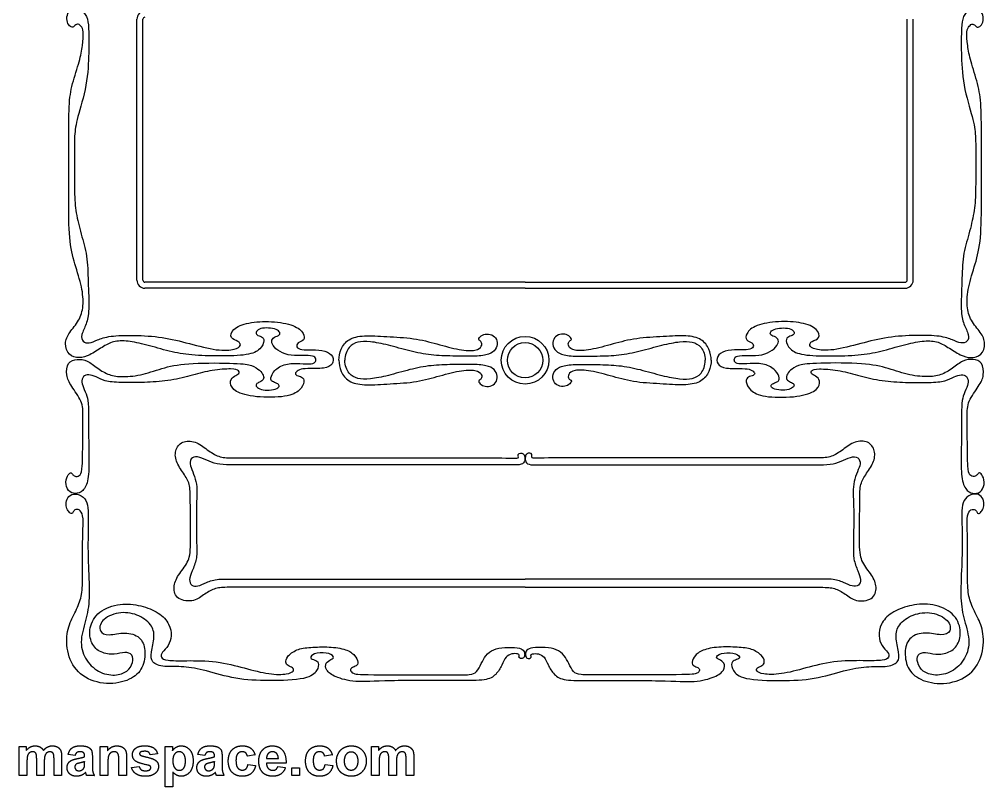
# Model space of a CAD drawing. Header units: millimetres. Extents: x -119 to 118, y -103 to 89.
# Drawn here: x -2.7 to 117.6, y -103.4 to -7.8 of the extents above; entities that cross this region are included whole.
import ezdxf

# ---------------------------------------------------------------- set-up
doc = ezdxf.new("R2010")
doc.units = ezdxf.units.MM
doc.header["$MEASUREMENT"] = 0
doc.layers.add('Layer 03', color=5, linetype='Continuous')

msp = doc.modelspace()

# ---------------------------------------------------------------- linework, layer by layer
at = {"layer": 'Layer 03'}
for p, q in [((11.97, -40.28), (11.97, -7.78)), ((12.72, -40.28), (12.72, -7.78)), ((107.97, -40.28), (107.97, -7.78)), ((108.72, -40.28), (108.72, -7.78)), ((60.35, -40.53), (12.97, -40.53)), ((60.35, -40.53), (107.72, -40.53)), ((60.35, -41.28), (12.97, -41.28)), ((60.35, -41.28), (107.72, -41.28)), ((-2.69, -98.39), (-1.82, -98.39)), ((-2.69, -102), (-2.69, -98.39)), ((-1.82, -98.39), (-1.82, -98.88)), ((7.41, -102), (7.41, -98.39)), ((7.41, -98.39), (8.3, -98.39)), ((8.3, -98.39), (8.3, -98.92)), ((15.49, -98.39), (16.39, -98.39)), ((15.49, -103.39), (15.49, -98.39)), ((16.39, -98.39), (16.39, -98.92)), ((41.2, -98.39), (42.07, -98.39)), ((41.2, -102), (41.2, -98.39)), ((42.07, -98.39), (42.07, -98.88)), ((2.59, -99.68), (2.59, -102)), ((4.26, -99.5), (3.4, -99.38)), ((5.46, -99.65), (5.46, -99.56)), ((6.42, -99.69), (6.42, -100.81)), ((10.68, -99.75), (10.68, -102)), ((14.54, -99.28), (13.64, -99.44)), ((20.43, -99.5), (19.57, -99.38)), ((21.64, -99.65), (21.64, -99.56)), ((22.59, -99.69), (22.59, -100.81)), ((26.7, -99.44), (25.74, -99.59)), ((36.33, -99.44), (35.37, -99.59)), ((46.48, -99.68), (46.48, -102)), ((-1.73, -100.24), (-1.73, -102)), ((-0.52, -102), (-0.52, -100.02)), ((0.43, -100.26), (0.43, -102)), ((1.64, -102), (1.64, -99.93)), ((5.46, -100.46), (5.46, -100.27)), ((8.36, -100.36), (8.36, -102)), ((9.72, -102), (9.72, -100.16)), ((11.3, -100.98), (12.25, -100.86)), ((21.64, -100.46), (21.64, -100.27)), ((25.8, -100.64), (26.76, -100.77)), ((30.56, -100.46), (28.12, -100.46)), ((28.13, -99.87), (29.6, -99.87)), ((29.54, -100.86), (30.49, -100.98)), ((31.27, -102), (31.27, -101.04)), ((31.27, -101.04), (32.22, -101.04)), ((32.22, -101.04), (32.22, -102)), ((35.43, -100.64), (36.39, -100.77)), ((42.16, -100.24), (42.16, -102)), ((43.36, -102), (43.36, -100.02)), ((44.32, -100.26), (44.32, -102)), ((45.52, -102), (45.52, -99.93)), ((-1.73, -102), (-2.69, -102)), ((0.43, -102), (-0.52, -102)), ((2.59, -102), (1.64, -102)), ((6.67, -102), (5.71, -102)), ((8.36, -102), (7.41, -102)), ((10.68, -102), (9.72, -102)), ((16.45, -101.57), (16.45, -103.39)), ((22.84, -102), (21.88, -102)), ((32.22, -102), (31.27, -102)), ((42.16, -102), (41.2, -102)), ((44.32, -102), (43.36, -102)), ((46.48, -102), (45.52, -102)), ((16.45, -103.39), (15.49, -103.39))]:
    msp.add_line(p, q, dxfattribs=at)
for radius in [2.97, 2.97, 2.2, 2.2]:
    msp.add_circle((60.35, -50.26), radius, dxfattribs=at)
for centre, radius, start, end in [((12.97, -7.78), 1, 90, 180), ((12.97, -7.78), 0.25, 90, 180), ((12.97, -40.28), 1, 180, 270), ((12.97, -40.28), 0.25, 180, 270), ((107.72, -40.28), 1, 270, 0), ((107.72, -40.28), 0.25, 270, 360)]:
    msp.add_arc(centre, radius, start, end, dxfattribs=at)
for points, degree in [([(4.62, -19.91), (4.9, -18.88), (5.82, -15.99), (6, -11.66), (5.97, -9.25), (5.9, -7.65), (5.2, -6.63), (4.28, -6.44), (3.57, -6.58), (3.16, -7.49), (3.32, -8.37), (3.82, -8.83), (4.14, -8.69), (4.54, -8.24), (5.02, -8.61), (5.35, -9.15), (5.21, -11.06), (4.88, -12.86), (3.85, -15.9), (3.46, -18.33), (3.48, -22.87), (3.47, -30.25), (3.47, -35.3), (4.2, -38.27), (5.19, -41.2), (5.35, -43.57), (4.85, -45.33), (3.49, -46.82), (2.88, -48.14), (3.41, -49.72), (4.82, -50.03), (6.03, -49.7), (7.7, -48.59), (8.98, -47.84), (10.78, -47.81), (13.09, -48.29), (16.07, -49.2), (18.66, -49.66), (22.28, -49.75), (25.92, -49.67), (27.45, -48.93), (27.94, -47.7), (27.54, -47.29), (26.84, -47.15), (26.75, -46.69), (27.36, -46.26), (28.36, -46.21), (29.4, -46.39), (29.88, -46.82), (29.72, -47.19), (28.83, -47.44), (28.7, -48.04), (29.18, -48.83), (30.41, -49.57), (31.97, -49.73), (33.88, -49.62), (34.27, -49.96), (34.3, -50.45), (33.9, -50.77), (32.33, -50.66), (30.44, -50.63), (28.99, -51.52), (28.58, -52.56), (28.77, -52.92), (29.46, -53.12), (29.79, -53.41), (29.54, -53.8), (28.47, -54.03), (27.41, -53.93), (26.8, -53.58), (26.79, -53.19), (27.24, -53.02), (27.83, -52.66), (27.75, -52.16), (27.37, -51.52), (26.33, -50.85), (24.84, -50.62), (18.45, -50.55), (15.36, -51.11), (12.73, -52.12), (10.12, -52.38), (8.52, -52.16), (7.05, -51.29), (5.77, -50.2), (4.53, -50.11), (3.29, -50.43), (3.1, -52.16), (3.7, -53.41), (5.22, -55.41), (5.27, -57.09), (5.21, -60.5), (5.21, -63.81), (4.95, -64.64), (4.34, -64.79), (3.96, -64.54), (3.79, -64.21), (3.43, -64.4), (2.98, -65.39), (3.37, -66.65), (4.3, -66.94), (5.27, -66.67), (5.99, -65.28), (6, -62.38), (5.93, -59.06), (5.96, -55.74), (5.79, -54.75), (5.25, -53.59), (5.03, -52.8), (5.38, -52.06), (6.18, -52.04), (7.09, -52.41), (8.22, -52.98), (10.58, -53.06), (13.22, -53.03), (16.25, -52.81), (18.96, -52.09), (21.33, -51.47), (23.94, -51.26), (24.81, -51.57), (24.67, -52.04), (23.92, -52.28), (23.47, -53.03), (24.05, -54.21), (26.63, -54.93), (30.83, -54.88), (32.34, -54.04), (32.94, -52.85), (32.55, -52.29), (31.84, -52.2), (31.61, -51.84), (32.2, -51.4), (33.02, -51.26), (35.48, -51.35), (36.44, -50.76), (36.51, -49.76), (35.52, -49.01), (33.75, -48.96), (32.43, -49.01), (31.77, -48.63), (31.97, -48.04), (32.87, -47.83), (32.87, -46.94), (31.71, -45.85), (28.76, -45.36), (25.75, -45.51), (23.79, -46.34), (23.52, -47.59), (24.69, -47.85), (25.02, -48.45), (24.34, -48.93), (22.1, -49.14), (18.46, -48.16), (15.15, -47.31), (11.56, -47.13), (8.48, -47.2), (6.98, -47.73), (6.02, -48.19), (5.18, -48.01), (4.96, -47.16), (5.71, -45.76), (6.06, -44.23), (5.88, -40.37), (5.83, -37.22), (5, -34.53), (4.34, -31.84), (4.16, -29.54), (4.2, -24.98), (4.16, -22.17), (4.35, -20.94), (4.62, -19.91)], 3), ([(116.07, -19.91), (115.79, -18.88), (114.87, -15.99), (114.69, -11.66), (114.72, -9.25), (114.79, -7.65), (115.49, -6.63), (116.42, -6.44), (117.12, -6.58), (117.53, -7.49), (117.37, -8.37), (116.87, -8.83), (116.55, -8.69), (116.15, -8.24), (115.67, -8.61), (115.34, -9.15), (115.48, -11.06), (115.81, -12.86), (116.84, -15.9), (117.23, -18.33), (117.21, -22.87), (117.22, -30.25), (117.22, -35.3), (116.49, -38.27), (115.5, -41.2), (115.34, -43.57), (115.84, -45.33), (117.2, -46.82), (117.81, -48.14), (117.28, -49.72), (115.87, -50.03), (114.66, -49.7), (112.99, -48.59), (111.71, -47.84), (109.91, -47.81), (107.6, -48.29), (104.62, -49.2), (102.03, -49.66), (98.41, -49.75), (94.77, -49.67), (93.24, -48.93), (92.76, -47.7), (93.15, -47.29), (93.85, -47.15), (93.95, -46.69), (93.33, -46.26), (92.33, -46.21), (91.29, -46.39), (90.82, -46.82), (90.97, -47.19), (91.86, -47.44), (91.99, -48.04), (91.51, -48.83), (90.28, -49.57), (88.72, -49.73), (86.81, -49.62), (86.42, -49.96), (86.39, -50.45), (86.79, -50.77), (88.36, -50.66), (90.25, -50.63), (91.71, -51.52), (92.11, -52.56), (91.92, -52.92), (91.23, -53.12), (90.9, -53.41), (91.15, -53.8), (92.22, -54.03), (93.28, -53.93), (93.89, -53.58), (93.9, -53.19), (93.45, -53.02), (92.86, -52.66), (92.94, -52.16), (93.32, -51.52), (94.36, -50.85), (95.85, -50.62), (102.24, -50.55), (105.33, -51.11), (107.96, -52.12), (110.57, -52.38), (112.17, -52.16), (113.64, -51.29), (114.92, -50.2), (116.17, -50.11), (117.4, -50.43), (117.59, -52.16), (116.99, -53.41), (115.47, -55.41), (115.42, -57.09), (115.48, -60.5), (115.48, -63.81), (115.74, -64.64), (116.35, -64.79), (116.73, -64.54), (116.9, -64.21), (117.26, -64.4), (117.71, -65.39), (117.32, -66.65), (116.39, -66.94), (115.42, -66.67), (114.7, -65.28), (114.69, -62.38), (114.76, -59.06), (114.73, -55.74), (114.91, -54.75), (115.44, -53.59), (115.66, -52.8), (115.31, -52.06), (114.51, -52.04), (113.6, -52.41), (112.47, -52.98), (110.11, -53.06), (107.47, -53.03), (104.44, -52.81), (101.73, -52.09), (99.36, -51.47), (96.75, -51.26), (95.88, -51.57), (96.02, -52.04), (96.77, -52.28), (97.22, -53.03), (96.64, -54.21), (94.06, -54.93), (89.86, -54.88), (88.35, -54.04), (87.75, -52.85), (88.14, -52.29), (88.85, -52.2), (89.08, -51.84), (88.49, -51.4), (87.68, -51.26), (85.21, -51.35), (84.25, -50.76), (84.18, -49.76), (85.17, -49.01), (86.94, -48.96), (88.26, -49.01), (88.92, -48.63), (88.72, -48.04), (87.82, -47.83), (87.82, -46.94), (88.98, -45.85), (91.93, -45.36), (94.94, -45.51), (96.9, -46.34), (97.17, -47.59), (96, -47.85), (95.67, -48.45), (96.35, -48.93), (98.59, -49.14), (102.23, -48.16), (105.54, -47.31), (109.13, -47.13), (112.21, -47.2), (113.71, -47.73), (114.67, -48.19), (115.52, -48.01), (115.73, -47.16), (114.98, -45.76), (114.63, -44.23), (114.81, -40.37), (114.86, -37.22), (115.69, -34.53), (116.35, -31.84), (116.53, -29.54), (116.5, -24.98), (116.53, -22.17), (116.34, -20.94), (116.07, -19.91)], 3), ([(37.15, -50.26), (37.15, -49.85), (37.32, -48.82), (38.28, -47.57), (40.16, -47.11), (43.01, -47.32), (46.55, -47.47), (49.35, -48.22), (52.27, -49.04), (54.33, -49.12), (55.02, -48.51), (54.93, -47.92), (54.61, -47.77), (54.5, -47.58), (55, -47.09), (55.77, -46.92), (56.63, -47.25), (56.97, -48.04), (56.72, -48.99), (55.92, -49.56), (54.32, -49.79), (51.27, -49.74), (48.64, -49.67), (46.03, -49.15), (43.22, -48.32), (40.95, -47.88), (39.45, -47.93), (38.35, -48.47), (37.88, -49.62), (37.88, -50.26)], 3), ([(83.54, -50.26), (83.54, -49.85), (83.37, -48.82), (82.41, -47.57), (80.53, -47.11), (77.68, -47.32), (74.14, -47.47), (71.34, -48.22), (68.42, -49.04), (66.36, -49.12), (65.67, -48.51), (65.76, -47.92), (66.08, -47.77), (66.19, -47.58), (65.69, -47.09), (64.92, -46.92), (64.06, -47.25), (63.72, -48.04), (63.97, -48.99), (64.77, -49.56), (66.37, -49.79), (69.42, -49.74), (72.05, -49.67), (74.66, -49.15), (77.47, -48.32), (79.74, -47.88), (81.24, -47.93), (82.34, -48.47), (82.81, -49.62), (82.81, -50.26)], 3), ([(37.15, -50.26), (37.15, -50.68), (37.32, -51.71), (38.28, -52.96), (40.16, -53.42), (43.01, -53.21), (46.55, -53.06), (49.35, -52.31), (52.27, -51.49), (54.33, -51.41), (55.02, -52.02), (54.93, -52.61), (54.61, -52.75), (54.5, -52.95), (55, -53.44), (55.77, -53.61), (56.63, -53.28), (56.97, -52.49), (56.72, -51.54), (55.92, -50.97), (54.32, -50.74), (51.27, -50.79), (48.64, -50.86), (46.03, -51.38), (43.22, -52.21), (40.95, -52.65), (39.45, -52.6), (38.35, -52.06), (37.88, -50.91), (37.88, -50.26)], 3), ([(83.54, -50.26), (83.54, -50.68), (83.37, -51.71), (82.41, -52.96), (80.53, -53.42), (77.68, -53.21), (74.14, -53.06), (71.34, -52.31), (68.42, -51.49), (66.36, -51.41), (65.67, -52.02), (65.76, -52.61), (66.08, -52.75), (66.19, -52.95), (65.69, -53.44), (64.92, -53.61), (64.06, -53.28), (63.72, -52.49), (63.97, -51.54), (64.77, -50.97), (66.37, -50.74), (69.42, -50.79), (72.05, -50.86), (74.66, -51.38), (77.47, -52.21), (79.74, -52.65), (81.24, -52.6), (82.34, -52.06), (82.81, -50.91), (82.81, -50.26)], 3), ([(60.35, -78.54), (25.7, -78.54), (23.08, -78.52), (21.81, -78.61), (20.4, -79.34), (19.22, -80.38), (16.9, -80.17), (16.41, -78.51), (17.04, -77.06), (18.44, -75.42), (18.73, -73.8), (18.6, -67.72), (18.65, -65.81), (17.97, -64.56), (16.83, -63.04), (16.63, -61.49), (17.55, -60.27), (19.27, -60.28), (20.75, -61.44), (22.16, -62.37), (23.64, -62.45), (26.27, -62.42), (57.41, -62.42), (58.73, -62.45), (59.41, -62.47), (59.57, -62.35), (59.42, -61.97), (59.76, -61.76), (60.14, -61.9), (60.35, -62.2), (60.35, -63), (59.78, -63.34), (58.25, -63.27), (56.93, -63.28), (25.57, -63.28), (24.02, -63.27), (22.24, -63.3), (20.96, -62.86), (19.76, -62.25), (18.77, -62.27), (18.47, -63.17), (18.93, -64.09), (19.38, -65.39), (19.5, -66.63), (19.35, -68.28), (19.42, -73.65), (19.47, -75), (18.83, -76.58), (18.42, -77.64), (18.73, -78.38), (19.54, -78.5), (20.58, -77.92), (22.06, -77.46), (23.55, -77.53), (60.35, -77.53)], 3), ([(60.35, -78.54), (94.99, -78.54), (97.61, -78.52), (98.88, -78.61), (100.29, -79.34), (101.47, -80.38), (103.79, -80.17), (104.28, -78.51), (103.65, -77.06), (102.25, -75.42), (101.96, -73.8), (102.09, -67.72), (102.04, -65.81), (102.72, -64.56), (103.86, -63.04), (104.06, -61.49), (103.15, -60.27), (101.43, -60.28), (99.94, -61.44), (98.53, -62.37), (97.05, -62.45), (94.42, -62.42), (63.28, -62.42), (61.96, -62.45), (61.28, -62.47), (61.12, -62.35), (61.27, -61.97), (60.93, -61.76), (60.55, -61.9), (60.35, -62.2), (60.35, -63), (60.91, -63.34), (62.44, -63.27), (63.76, -63.28), (95.12, -63.28), (96.67, -63.27), (98.45, -63.3), (99.74, -62.86), (100.93, -62.25), (101.93, -62.27), (102.22, -63.17), (101.76, -64.09), (101.31, -65.39), (101.19, -66.63), (101.34, -68.28), (101.28, -73.65), (101.22, -75), (101.86, -76.58), (102.27, -77.64), (101.97, -78.38), (101.15, -78.5), (100.11, -77.92), (98.63, -77.46), (97.14, -77.53), (60.35, -77.53)], 3), ([(5.88, -72.31), (5.88, -71.51), (5.89, -70.35), (5.93, -68.53), (5.59, -67.43), (4.51, -66.83), (3.58, -66.99), (3.1, -67.76), (3.16, -68.61), (3.47, -69.17), (3.88, -69.45), (4.01, -69.19), (4.3, -68.77), (4.97, -68.89), (5.34, -69.78), (5.19, -71.97), (5.21, -75.32), (5.22, -78.57), (4.95, -80.34), (3.98, -82.2), (3.1, -84.17), (3.29, -87.31), (4.99, -89.8), (8.22, -90.8), (11.26, -90.15), (12.8, -88.68), (13.12, -86.33), (12.46, -84.64), (10.5, -84.06), (8.36, -84.63), (7.19, -84.14), (7.41, -82.63), (9.62, -81.53), (12.07, -81.83), (13.89, -83.18), (14.24, -84.68), (13.73, -86.75), (13.68, -87.95), (15.32, -88.54), (17.77, -88.33), (20.45, -88.87), (24.26, -90.04), (28.31, -90.23), (33.4, -90.06), (34.54, -88.9), (34.68, -87.86), (34.17, -87.6), (33.43, -87.42), (33.9, -86.77), (35.67, -86.62), (36.71, -87.19), (36.2, -87.56), (35.45, -87.9), (35.45, -88.88), (36.55, -89.72), (39.09, -90.43), (42.59, -90.15), (52.5, -90.14), (55.53, -90.21), (56.77, -89.48), (57.5, -88.23), (57.92, -87.15), (58.67, -86.78), (59.52, -86.82), (59.68, -87.01), (59.52, -87.25), (59.75, -87.47), (60.2, -87.38), (60.35, -86.91), (60.2, -86.34), (59.56, -86.04), (57.75, -86.04), (56.39, -86.21), (55.39, -87.05), (54.92, -88.02), (54.3, -89.17), (53.65, -89.49), (51.3, -89.45), (39.69, -89.47), (38.89, -89.31), (38.47, -88.88), (38.78, -88.48), (39.33, -88.4), (39.62, -87.93), (39.22, -87.02), (38.14, -86.24), (35.96, -85.93), (33.51, -86.01), (31.85, -86.23), (30.6, -87.21), (30.45, -87.95), (30.77, -88.32), (31.46, -88.55), (31.57, -88.99), (30.86, -89.39), (28.53, -89.46), (25.4, -88.61), (21.97, -87.69), (17.91, -87.68), (15.58, -87.72), (14.91, -87.3), (15.04, -86.66), (15.94, -85.87), (16.33, -84.62), (16.11, -83.15), (14.79, -81.64), (12.48, -80.79), (9.93, -80.46), (7.06, -81.47), (5.91, -83.63), (6.23, -85.63), (7.4, -86.75), (9.24, -86.99), (10.5, -86.53), (11.5, -86.9), (11.52, -87.91), (10.86, -89.08), (9.29, -89.64), (7.13, -89.22), (5.38, -87.5), (4.79, -85.15), (5.76, -82.27), (6.14, -79.77), (5.86, -75.17), (5.87, -73.11), (5.88, -72.31)], 3), ([(114.81, -72.31), (114.81, -71.51), (114.8, -70.35), (114.76, -68.53), (115.1, -67.43), (116.18, -66.83), (117.11, -66.99), (117.59, -67.76), (117.53, -68.61), (117.22, -69.17), (116.82, -69.45), (116.68, -69.19), (116.39, -68.77), (115.72, -68.89), (115.35, -69.78), (115.51, -71.97), (115.48, -75.32), (115.47, -78.57), (115.74, -80.34), (116.71, -82.2), (117.6, -84.17), (117.4, -87.31), (115.7, -89.8), (112.47, -90.8), (109.43, -90.15), (107.89, -88.68), (107.57, -86.33), (108.23, -84.64), (110.19, -84.06), (112.33, -84.63), (113.5, -84.14), (113.28, -82.63), (111.08, -81.53), (108.62, -81.83), (106.8, -83.18), (106.45, -84.68), (106.96, -86.75), (107.01, -87.95), (105.37, -88.54), (102.92, -88.33), (100.24, -88.87), (96.43, -90.04), (92.38, -90.23), (87.29, -90.06), (86.15, -88.9), (86.01, -87.86), (86.52, -87.6), (87.26, -87.42), (86.79, -86.77), (85.02, -86.62), (83.98, -87.19), (84.49, -87.56), (85.25, -87.9), (85.25, -88.88), (84.14, -89.72), (81.6, -90.43), (78.1, -90.15), (68.19, -90.14), (65.16, -90.21), (63.92, -89.48), (63.2, -88.23), (62.77, -87.15), (62.02, -86.78), (61.17, -86.82), (61.01, -87.01), (61.17, -87.25), (60.94, -87.47), (60.49, -87.38), (60.35, -86.91), (60.49, -86.34), (61.13, -86.04), (62.94, -86.04), (64.3, -86.21), (65.3, -87.05), (65.77, -88.02), (66.39, -89.17), (67.04, -89.49), (69.39, -89.45), (81, -89.47), (81.8, -89.31), (82.22, -88.88), (81.91, -88.48), (81.36, -88.4), (81.07, -87.93), (81.47, -87.02), (82.55, -86.24), (84.73, -85.93), (87.18, -86.01), (88.84, -86.23), (90.09, -87.21), (90.24, -87.95), (89.92, -88.32), (89.23, -88.55), (89.12, -88.99), (89.83, -89.39), (92.16, -89.46), (95.29, -88.61), (98.72, -87.69), (102.78, -87.68), (105.11, -87.72), (105.78, -87.3), (105.65, -86.66), (104.75, -85.87), (104.36, -84.62), (104.58, -83.15), (105.9, -81.64), (108.21, -80.79), (110.77, -80.46), (113.63, -81.47), (114.78, -83.63), (114.46, -85.63), (113.29, -86.75), (111.45, -86.99), (110.19, -86.53), (109.19, -86.9), (109.17, -87.91), (109.83, -89.08), (111.4, -89.64), (113.56, -89.22), (115.31, -87.5), (115.9, -85.15), (114.93, -82.27), (114.55, -79.77), (114.83, -75.17), (114.82, -73.11), (114.81, -72.31)], 3), ([(-1.82, -98.88), (-1.35, -98.3), (-0.7, -98.3)], 2), ([(-0.7, -98.3), (-0.35, -98.3), (-0.1, -98.44)], 2), ([(-0.1, -98.44), (0.16, -98.59), (0.32, -98.88)], 2), ([(0.32, -98.88), (0.56, -98.59), (0.83, -98.44)], 2), ([(0.83, -98.44), (1.1, -98.3), (1.42, -98.3)], 2), ([(1.42, -98.3), (1.81, -98.3), (2.09, -98.46)], 2), ([(2.09, -98.46), (2.36, -98.62), (2.49, -98.93)], 2), ([(3.4, -99.38), (3.54, -98.83), (3.89, -98.56)], 2), ([(3.89, -98.56), (4.24, -98.3), (4.93, -98.3)], 2), ([(4.93, -98.3), (5.56, -98.3), (5.86, -98.45)], 2), ([(5.86, -98.45), (6.17, -98.6), (6.29, -98.83)], 2), ([(8.3, -98.92), (8.77, -98.3), (9.48, -98.3)], 2), ([(9.48, -98.3), (9.79, -98.3), (10.05, -98.41)], 2), ([(10.05, -98.41), (10.31, -98.52), (10.44, -98.7)], 2), ([(11.42, -99.41), (11.42, -98.94), (11.79, -98.62)], 2), ([(11.79, -98.62), (12.16, -98.3), (12.94, -98.3)], 2), ([(12.94, -98.3), (13.68, -98.3), (14.04, -98.55)], 2), ([(14.04, -98.55), (14.4, -98.8), (14.54, -99.28)], 2), ([(16.39, -98.92), (16.56, -98.65), (16.85, -98.47)], 2), ([(16.85, -98.47), (17.14, -98.3), (17.5, -98.3)], 2), ([(17.5, -98.3), (18.12, -98.3), (18.55, -98.79)], 2), ([(19.57, -99.38), (19.71, -98.83), (20.06, -98.56)], 2), ([(20.06, -98.56), (20.41, -98.3), (21.1, -98.3)], 2), ([(21.1, -98.3), (21.73, -98.3), (22.04, -98.45)], 2), ([(22.04, -98.45), (22.34, -98.6), (22.47, -98.83)], 2), ([(23.83, -98.8), (24.3, -98.3), (25.1, -98.3)], 2), ([(25.1, -98.3), (25.76, -98.3), (26.14, -98.58)], 2), ([(26.14, -98.58), (26.53, -98.86), (26.7, -99.44)], 2), ([(27.63, -98.81), (28.11, -98.3), (28.83, -98.3)], 2), ([(28.83, -98.3), (29.64, -98.3), (30.11, -98.83)], 2), ([(33.46, -98.8), (33.93, -98.3), (34.73, -98.3)], 2), ([(34.73, -98.3), (35.39, -98.3), (35.77, -98.58)], 2), ([(35.77, -98.58), (36.16, -98.86), (36.33, -99.44)], 2), ([(37.09, -99.22), (37.32, -98.77), (37.75, -98.53)], 2), ([(37.75, -98.53), (38.17, -98.3), (38.7, -98.3)], 2), ([(38.7, -98.3), (39.51, -98.3), (40.04, -98.83)], 2), ([(42.07, -98.88), (42.54, -98.3), (43.19, -98.3)], 2), ([(43.19, -98.3), (43.54, -98.3), (43.79, -98.44)], 2), ([(43.79, -98.44), (44.05, -98.59), (44.21, -98.88)], 2), ([(44.21, -98.88), (44.45, -98.59), (44.72, -98.44)], 2), ([(44.72, -98.44), (44.99, -98.3), (45.3, -98.3)], 2), ([(45.3, -98.3), (45.7, -98.3), (45.97, -98.46)], 2), ([(45.97, -98.46), (46.25, -98.62), (46.38, -98.93)], 2), ([(-1.65, -99.5), (-1.73, -99.72), (-1.73, -100.24)], 2), ([(-1.41, -99.16), (-1.58, -99.28), (-1.65, -99.5)], 2), ([(-1.01, -99.04), (-1.23, -99.04), (-1.41, -99.16)], 2), ([(-0.73, -99.11), (-0.83, -99.04), (-1.01, -99.04)], 2), ([(-0.57, -99.34), (-0.62, -99.19), (-0.73, -99.11)], 2), ([(-0.52, -100.02), (-0.52, -99.49), (-0.57, -99.34)], 2), ([(0.51, -99.52), (0.43, -99.75), (0.43, -100.26)], 2), ([(0.76, -99.16), (0.59, -99.28), (0.51, -99.52)], 2), ([(1.13, -99.04), (0.94, -99.04), (0.76, -99.16)], 2), ([(1.54, -99.24), (1.41, -99.04), (1.13, -99.04)], 2), ([(1.64, -99.93), (1.64, -99.4), (1.54, -99.24)], 2), ([(2.49, -98.93), (2.59, -99.17), (2.59, -99.68)], 2), ([(4.48, -99.14), (4.34, -99.24), (4.26, -99.5)], 2), ([(4.85, -99.04), (4.61, -99.04), (4.48, -99.14)], 2), ([(4.56, -99.89), (5.21, -99.76), (5.46, -99.65)], 2), ([(5.33, -99.16), (5.21, -99.04), (4.85, -99.04)], 2), ([(5.46, -99.56), (5.46, -99.28), (5.33, -99.16)], 2), ([(6.29, -98.83), (6.42, -99.07), (6.42, -99.69)], 2), ([(8.44, -99.53), (8.36, -99.76), (8.36, -100.36)], 2), ([(8.7, -99.17), (8.51, -99.31), (8.44, -99.53)], 2), ([(9.14, -99.04), (8.9, -99.04), (8.7, -99.17)], 2), ([(9.47, -99.13), (9.33, -99.04), (9.14, -99.04)], 2), ([(9.66, -99.4), (9.6, -99.23), (9.47, -99.13)], 2), ([(9.72, -100.16), (9.72, -99.57), (9.66, -99.4)], 2), ([(10.44, -98.7), (10.57, -98.88), (10.63, -99.1)], 2), ([(10.63, -99.1), (10.68, -99.33), (10.68, -99.75)], 2), ([(11.85, -100.23), (11.42, -99.94), (11.42, -99.41)], 2), ([(12.42, -99.08), (12.31, -99.16), (12.31, -99.28)], 2), ([(12.31, -99.28), (12.31, -99.38), (12.41, -99.46)], 2), ([(12.41, -99.46), (12.54, -99.55), (13.3, -99.73)], 2), ([(12.96, -98.98), (12.59, -98.98), (12.42, -99.08)], 2), ([(13.42, -99.09), (13.26, -98.98), (12.96, -98.98)], 2), ([(13.3, -99.73), (14.06, -99.91), (14.36, -100.16)], 2), ([(13.64, -99.44), (13.58, -99.21), (13.42, -99.09)], 2), ([(16.68, -99.31), (16.45, -99.59), (16.45, -100.13)], 2), ([(17.25, -99.04), (16.9, -99.04), (16.68, -99.31)], 2), ([(17.8, -99.32), (17.58, -99.04), (17.25, -99.04)], 2), ([(18.02, -100.18), (18.02, -99.6), (17.8, -99.32)], 2), ([(18.55, -98.79), (18.98, -99.29), (18.98, -100.17)], 2), ([(20.65, -99.14), (20.52, -99.24), (20.43, -99.5)], 2), ([(21.02, -99.04), (20.78, -99.04), (20.65, -99.14)], 2), ([(20.73, -99.89), (21.38, -99.76), (21.64, -99.65)], 2), ([(21.51, -99.16), (21.38, -99.04), (21.02, -99.04)], 2), ([(21.64, -99.56), (21.64, -99.28), (21.51, -99.16)], 2), ([(22.47, -98.83), (22.59, -99.07), (22.59, -99.69)], 2), ([(23.36, -100.2), (23.36, -99.3), (23.83, -98.8)], 2), ([(24.53, -99.29), (24.32, -99.54), (24.32, -100.13)], 2), ([(25.1, -99.04), (24.74, -99.04), (24.53, -99.29)], 2), ([(25.53, -99.18), (25.36, -99.04), (25.1, -99.04)], 2), ([(25.74, -99.59), (25.69, -99.32), (25.53, -99.18)], 2), ([(27.16, -100.22), (27.16, -99.32), (27.63, -98.81)], 2), ([(28.34, -99.26), (28.13, -99.49), (28.13, -99.87)], 2), ([(28.87, -99.04), (28.55, -99.04), (28.34, -99.26)], 2), ([(29.38, -99.25), (29.17, -99.04), (28.87, -99.04)], 2), ([(29.6, -99.87), (29.59, -99.46), (29.38, -99.25)], 2), ([(30.11, -98.83), (30.58, -99.36), (30.56, -100.46)], 2), ([(32.99, -100.2), (32.99, -99.3), (33.46, -98.8)], 2), ([(34.16, -99.29), (33.95, -99.54), (33.95, -100.13)], 2), ([(34.72, -99.04), (34.37, -99.04), (34.16, -99.29)], 2), ([(35.16, -99.18), (34.99, -99.04), (34.72, -99.04)], 2), ([(35.37, -99.59), (35.32, -99.32), (35.16, -99.18)], 2), ([(36.85, -100.14), (36.85, -99.66), (37.09, -99.22)], 2), ([(38.06, -99.36), (37.81, -99.65), (37.81, -100.19)], 2), ([(38.67, -99.07), (38.31, -99.07), (38.06, -99.36)], 2), ([(39.29, -99.36), (39.04, -99.07), (38.67, -99.07)], 2), ([(39.54, -100.19), (39.54, -99.65), (39.29, -99.36)], 2), ([(40.04, -98.83), (40.56, -99.37), (40.56, -100.18)], 2), ([(42.24, -99.5), (42.16, -99.72), (42.16, -100.24)], 2), ([(42.48, -99.16), (42.31, -99.28), (42.24, -99.5)], 2), ([(42.87, -99.04), (42.66, -99.04), (42.48, -99.16)], 2), ([(43.16, -99.11), (43.05, -99.04), (42.87, -99.04)], 2), ([(43.31, -99.34), (43.26, -99.19), (43.16, -99.11)], 2), ([(43.36, -100.02), (43.36, -99.49), (43.31, -99.34)], 2), ([(44.4, -99.52), (44.32, -99.75), (44.32, -100.26)], 2), ([(44.65, -99.16), (44.48, -99.28), (44.4, -99.52)], 2), ([(45.02, -99.04), (44.83, -99.04), (44.65, -99.16)], 2), ([(45.43, -99.24), (45.3, -99.04), (45.02, -99.04)], 2), ([(45.52, -99.93), (45.52, -99.4), (45.43, -99.24)], 2), ([(46.38, -98.93), (46.48, -99.17), (46.48, -99.68)], 2), ([(3.27, -101.02), (3.27, -100.72), (3.41, -100.48)], 2), ([(3.59, -101.79), (3.27, -101.49), (3.27, -101.02)], 2), ([(3.41, -100.48), (3.56, -100.24), (3.81, -100.11)], 2), ([(3.81, -100.11), (4.07, -99.98), (4.56, -99.89)], 2), ([(4.41, -100.58), (4.23, -100.72), (4.23, -100.92)], 2), ([(4.23, -100.92), (4.23, -101.12), (4.37, -101.27)], 2), ([(4.91, -100.42), (4.52, -100.5), (4.41, -100.58)], 2), ([(5.46, -100.27), (5.29, -100.33), (4.91, -100.42)], 2), ([(5.21, -101.24), (5.38, -101.11), (5.43, -100.93)], 2), ([(5.43, -100.93), (5.46, -100.8), (5.46, -100.46)], 2), ([(6.42, -100.81), (6.42, -101.29), (6.47, -101.51)], 2), ([(11.86, -101.79), (11.43, -101.49), (11.3, -100.98)], 2), ([(13.32, -100.7), (12.16, -100.45), (11.85, -100.23)], 2), ([(12.25, -100.86), (12.31, -101.13), (12.5, -101.27)], 2), ([(13.64, -100.83), (13.56, -100.76), (13.32, -100.7)], 2), ([(13.58, -101.28), (13.7, -101.18), (13.7, -101.02)], 2), ([(13.7, -101.02), (13.7, -100.91), (13.64, -100.83)], 2), ([(14.66, -100.87), (14.66, -101.37), (14.25, -101.73)], 2), ([(14.36, -100.16), (14.66, -100.42), (14.66, -100.87)], 2), ([(16.45, -100.13), (16.45, -100.76), (16.69, -101.05)], 2), ([(16.69, -101.05), (16.92, -101.35), (17.26, -101.35)], 2), ([(17.81, -101.08), (18.02, -100.81), (18.02, -100.18)], 2), ([(18.98, -100.17), (18.98, -101.08), (18.55, -101.59)], 2), ([(19.44, -101.02), (19.44, -100.72), (19.59, -100.48)], 2), ([(19.76, -101.79), (19.44, -101.49), (19.44, -101.02)], 2), ([(19.59, -100.48), (19.73, -100.24), (19.99, -100.11)], 2), ([(19.99, -100.11), (20.24, -99.98), (20.73, -99.89)], 2), ([(20.58, -100.58), (20.4, -100.72), (20.4, -100.92)], 2), ([(20.4, -100.92), (20.4, -101.12), (20.54, -101.27)], 2), ([(21.08, -100.42), (20.7, -100.5), (20.58, -100.58)], 2), ([(21.64, -100.27), (21.46, -100.33), (21.08, -100.42)], 2), ([(21.38, -101.24), (21.55, -101.11), (21.6, -100.93)], 2), ([(21.6, -100.93), (21.64, -100.8), (21.64, -100.46)], 2), ([(22.59, -100.81), (22.59, -101.29), (22.64, -101.51)], 2), ([(23.83, -101.59), (23.36, -101.09), (23.36, -100.2)], 2), ([(24.32, -100.13), (24.32, -100.78), (24.54, -101.05)], 2), ([(24.54, -101.05), (24.75, -101.32), (25.11, -101.32)], 2), ([(25.56, -101.17), (25.73, -101.02), (25.8, -100.64)], 2), ([(26.76, -100.77), (26.61, -101.42), (26.2, -101.76)], 2), ([(27.52, -101.47), (27.16, -100.98), (27.16, -100.22)], 2), ([(28.12, -100.46), (28.13, -100.88), (28.35, -101.12)], 2), ([(29.3, -101.23), (29.46, -101.12), (29.54, -100.86)], 2), ([(30.49, -100.98), (30.31, -101.52), (29.91, -101.81)], 2), ([(33.46, -101.59), (32.99, -101.09), (32.99, -100.2)], 2), ([(33.95, -100.13), (33.95, -100.78), (34.17, -101.05)], 2), ([(34.17, -101.05), (34.38, -101.32), (34.74, -101.32)], 2), ([(35.19, -101.17), (35.36, -101.02), (35.43, -100.64)], 2), ([(36.39, -100.77), (36.24, -101.42), (35.83, -101.76)], 2), ([(37.09, -101.21), (36.85, -100.77), (36.85, -100.14)], 2), ([(37.81, -100.19), (37.81, -100.74), (38.06, -101.03)], 2), ([(38.06, -101.03), (38.31, -101.32), (38.67, -101.32)], 2), ([(38.67, -101.32), (39.04, -101.32), (39.29, -101.03)], 2), ([(39.29, -101.03), (39.54, -100.74), (39.54, -100.19)], 2), ([(40.56, -100.18), (40.56, -101.01), (40.03, -101.55)], 2), ([(4.47, -102.09), (3.91, -102.09), (3.59, -101.79)], 2), ([(4.37, -101.27), (4.51, -101.41), (4.74, -101.41)], 2), ([(5.06, -101.97), (4.78, -102.09), (4.47, -102.09)], 2), ([(4.74, -101.41), (4.98, -101.41), (5.21, -101.24)], 2), ([(5.58, -101.61), (5.34, -101.85), (5.06, -101.97)], 2), ([(5.62, -101.72), (5.59, -101.64), (5.58, -101.61)], 2), ([(5.71, -102), (5.67, -101.91), (5.62, -101.72)], 2), ([(6.47, -101.51), (6.52, -101.74), (6.67, -102)], 2), ([(13.02, -102.09), (12.29, -102.09), (11.86, -101.79)], 2), ([(12.5, -101.27), (12.69, -101.41), (13.02, -101.41)], 2), ([(13.02, -101.41), (13.39, -101.41), (13.58, -101.28)], 2), ([(14.25, -101.73), (13.83, -102.09), (13.02, -102.09)], 2), ([(16.96, -101.97), (16.72, -101.86), (16.45, -101.57)], 2), ([(17.49, -102.09), (17.19, -102.09), (16.96, -101.97)], 2), ([(17.26, -101.35), (17.59, -101.35), (17.81, -101.08)], 2), ([(18.55, -101.59), (18.11, -102.09), (17.49, -102.09)], 2), ([(20.64, -102.09), (20.09, -102.09), (19.76, -101.79)], 2), ([(20.54, -101.27), (20.69, -101.41), (20.91, -101.41)], 2), ([(21.24, -101.97), (20.96, -102.09), (20.64, -102.09)], 2), ([(20.91, -101.41), (21.16, -101.41), (21.38, -101.24)], 2), ([(21.76, -101.61), (21.51, -101.85), (21.24, -101.97)], 2), ([(21.79, -101.72), (21.77, -101.64), (21.76, -101.61)], 2), ([(21.88, -102), (21.85, -101.91), (21.79, -101.72)], 2), ([(22.64, -101.51), (22.7, -101.74), (22.84, -102)], 2), ([(25.09, -102.09), (24.3, -102.09), (23.83, -101.59)], 2), ([(26.2, -101.76), (25.79, -102.09), (25.09, -102.09)], 2), ([(25.11, -101.32), (25.39, -101.32), (25.56, -101.17)], 2), ([(28.92, -102.09), (27.97, -102.09), (27.52, -101.47)], 2), ([(28.35, -101.12), (28.58, -101.35), (28.92, -101.35)], 2), ([(28.92, -101.35), (29.14, -101.35), (29.3, -101.23)], 2), ([(29.91, -101.81), (29.51, -102.09), (28.92, -102.09)], 2), ([(34.72, -102.09), (33.93, -102.09), (33.46, -101.59)], 2), ([(35.83, -101.76), (35.42, -102.09), (34.72, -102.09)], 2), ([(34.74, -101.32), (35.01, -101.32), (35.19, -101.17)], 2), ([(37.77, -101.87), (37.32, -101.64), (37.09, -101.21)], 2), ([(38.71, -102.09), (38.21, -102.09), (37.77, -101.87)], 2), ([(40.03, -101.55), (39.5, -102.09), (38.71, -102.09)], 2)]:
    msp.add_open_spline(points, degree=degree, dxfattribs=at)

doc.saveas('drawing.dxf')
